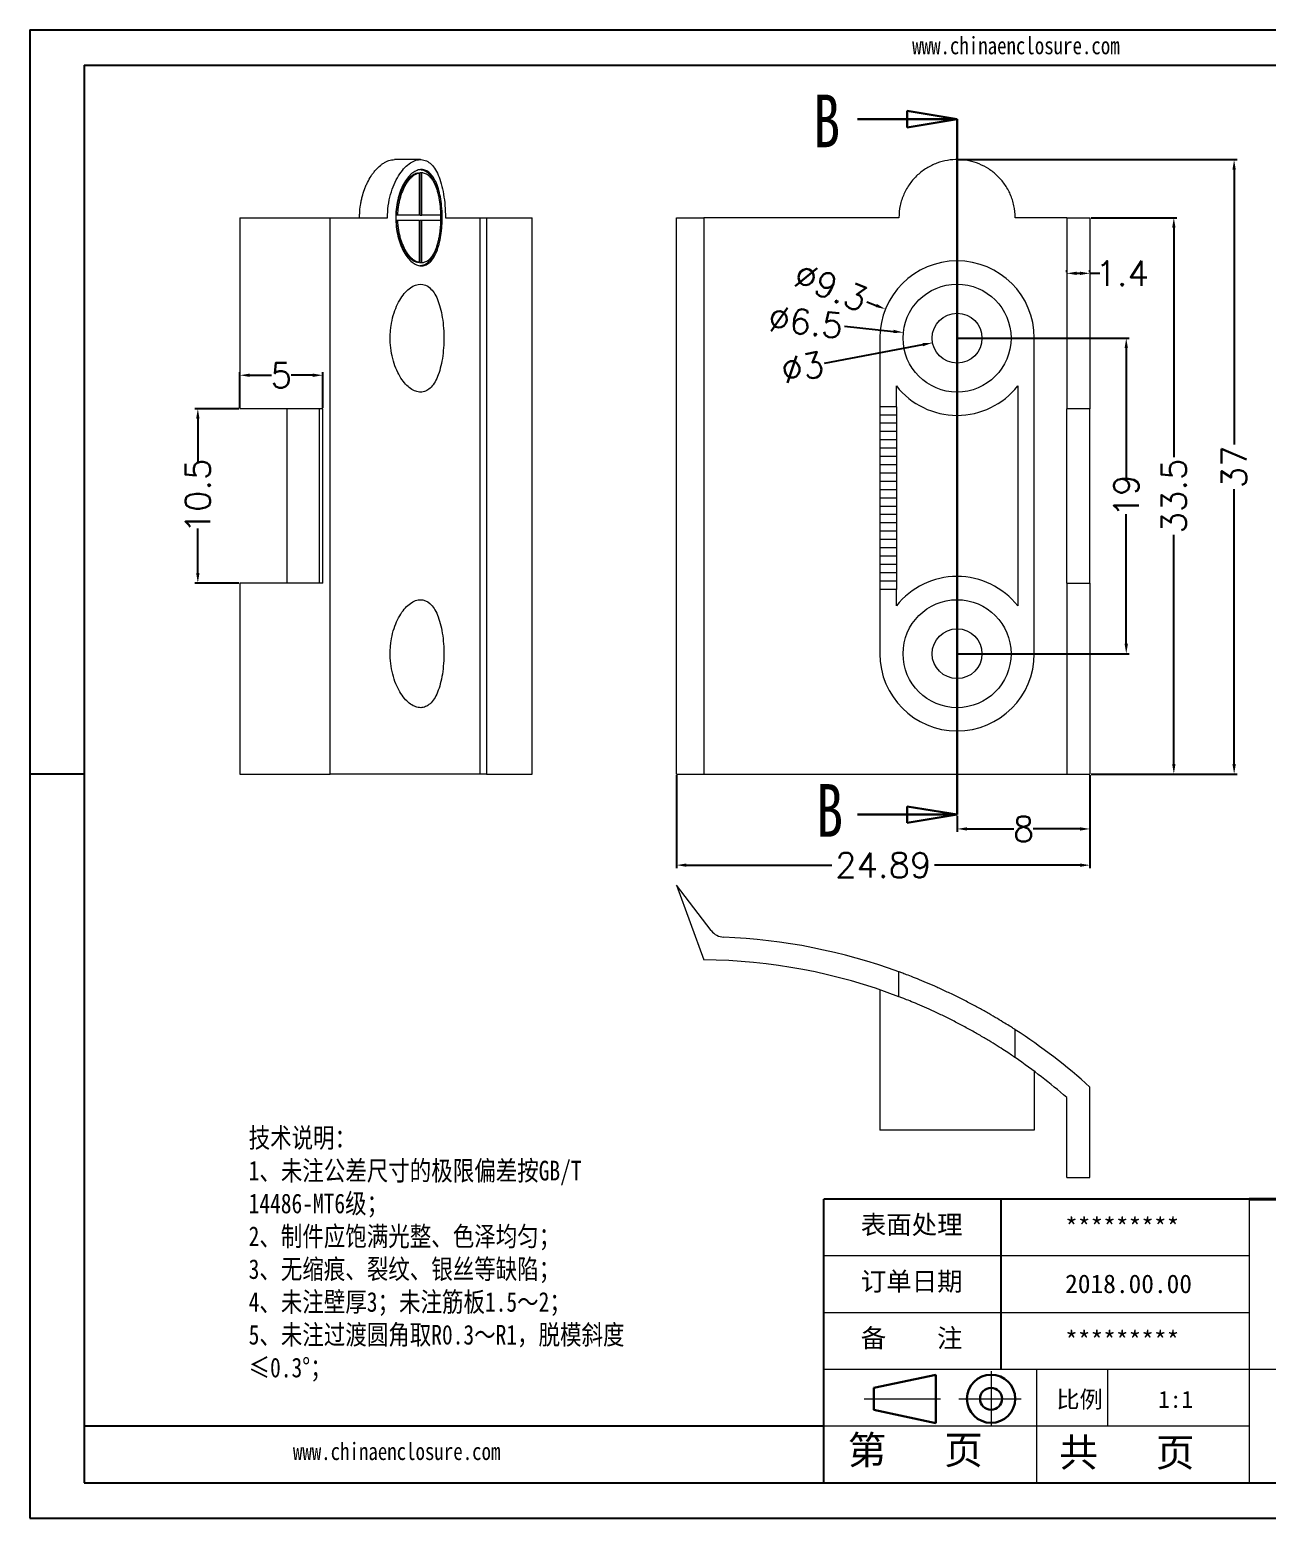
# Model space of a CAD drawing. Header units: inches. Extents: x 3010 to 3809, y 1126 to 1333.
# Drawn here: x 3682.6 to 3757.1, y 1125.7 to 1215.3 of the extents above; entities that cross this region are included whole.
import ezdxf

# ---------------------------------------------------------------- set-up
doc = ezdxf.new("R2010")
doc.units = ezdxf.units.IN
doc.header["$LTSCALE"] = 15
doc.linetypes.add('CENTER2', pattern=[28.575, 19.05, -3.175, 3.175, -3.175])
doc.layers.add('文字', color=81, linetype='Continuous')
for name, color, linetype, lineweight in [('粗实线', 7, 'Continuous', 30), ('细实线', 3, 'Continuous', 9), ('细点划线', 2, 'CENTER2', 9)]:
    doc.layers.add(name, color=color, linetype=linetype, lineweight=lineweight)
doc.styles.add('SLDTEXTSTYLE0', font='TXT', dxfattribs={"width": 0.75})
doc.styles.get("Standard").update_dxf_attribs({"font": 'txt', "bigfont": 'gbcbig.shx'})
doc.styles.add('宋体', font='', dxfattribs={"width": 0.8, "height": 3.5})
doc.styles.get('宋体').set_extended_font_data('SimSun')
doc.dimstyles.new('2', dxfattribs={"dimtxt": 1.5, "dimasz": 0.6, "dimexe": 0.18, "dimexo": 0.0625, "dimgap": 0.09, "dimtad": 0, "dimdsep": 46, "dimtxsty": 'Standard', "dimcen": 0, "dimclrd": 3, "dimclre": 3, "dimadec": 0, "dimazin": 2, "dimtfac": 1, "dimtofl": 0, "dimtmove": 0, "dimatfit": 3, "dimfxl": 1, "dimtolj": 1, "dimtzin": 0, "dimarcsym": 0})

# ---------------------------------------------------------------- blocks, each defined once
blk = doc.blocks.new('_CLOSED')
at = {"color": 0, "linetype": 'ByBlock', "lineweight": -2}
for p, q in [((-1, 0.166667), (0, 0)), ((-1, 0.166667), (-1, -0.166667)), ((0, 0), (-1, -0.166667)), ((0, 0), (-1, 0))]:
    blk.add_line(p, q, dxfattribs=at)
blk = doc.blocks.new('*D283')
at = {"color": 3, "lineweight": -2}
for p, q in [((3721.577, 1170.395), (3721.577, 1164.797)), ((3746.465, 1170.395), (3746.465, 1164.797)), ((3722.177, 1164.977), (3730.931, 1164.977)), ((3745.865, 1164.977), (3737.111, 1164.977))]:
    blk.add_line(p, q, dxfattribs=at)
at = {"color": 3}
for points in [[(3722.177, 1165.077), (3722.177, 1164.877), (3721.577, 1164.977)], [(3745.865, 1165.077), (3745.865, 1164.877), (3746.465, 1164.977)]]:
    blk.add_solid(points, dxfattribs=at)
at = {"layer": 'Defpoints', "color": 0}
for p in [(3721.577, 1170.458), (3746.465, 1170.458), (3721.577, 1164.977)]:
    blk.add_point(p, dxfattribs=at)
at = {"color": 0, "insert": (3734.021, 1164.977), "char_height": 1.5, "attachment_point": 5}
blk.add_mtext('\\A1;24.89', dxfattribs=at)
blk = doc.blocks.new('*D284')
at = {"color": 3, "lineweight": -2}
for p, q in [((3746.527, 1203.958), (3751.692, 1203.958)), ((3751.512, 1203.358), (3751.512, 1189.548)), ((3751.512, 1171.058), (3751.512, 1184.868)), ((3746.527, 1170.458), (3751.692, 1170.458))]:
    blk.add_line(p, q, dxfattribs=at)
at = {"color": 3}
for points in [[(3751.412, 1203.358), (3751.612, 1203.358), (3751.512, 1203.958)], [(3751.412, 1171.058), (3751.612, 1171.058), (3751.512, 1170.458)]]:
    blk.add_solid(points, dxfattribs=at)
at = {"layer": 'Defpoints', "color": 0}
for p in [(3746.465, 1203.958), (3751.512, 1203.958), (3746.465, 1170.458)]:
    blk.add_point(p, dxfattribs=at)
at = {"color": 0, "insert": (3751.512, 1187.208), "char_height": 1.5, "attachment_point": 5, "rotation": 90}
blk.add_mtext('\\A1;33.5', dxfattribs=at)
blk = doc.blocks.new('*D285')
at = {"color": 3, "lineweight": -2}
for p, q in [((3738.527, 1207.458), (3755.321, 1207.458)), ((3755.141, 1206.858), (3755.141, 1190.298)), ((3755.141, 1171.058), (3755.141, 1187.618)), ((3746.527, 1170.458), (3755.321, 1170.458))]:
    blk.add_line(p, q, dxfattribs=at)
at = {"color": 3}
for points in [[(3755.041, 1206.858), (3755.241, 1206.858), (3755.141, 1207.458)], [(3755.041, 1171.058), (3755.241, 1171.058), (3755.141, 1170.458)]]:
    blk.add_solid(points, dxfattribs=at)
at = {"layer": 'Defpoints', "color": 0}
for p in [(3738.465, 1207.458), (3755.141, 1207.458), (3746.465, 1170.458)]:
    blk.add_point(p, dxfattribs=at)
at = {"color": 0, "insert": (3755.141, 1188.958), "char_height": 1.5, "attachment_point": 5, "rotation": 90}
blk.add_mtext('\\A1;37', dxfattribs=at)
blk = doc.blocks.new('*D286')
at = {"color": 3, "lineweight": -2}
for p, q in [((3738.527, 1196.708), (3748.828, 1196.708)), ((3748.648, 1196.108), (3748.648, 1188.298)), ((3748.648, 1178.308), (3748.648, 1186.118)), ((3738.527, 1177.708), (3748.828, 1177.708))]:
    blk.add_line(p, q, dxfattribs=at)
at = {"color": 3}
for points in [[(3748.548, 1196.108), (3748.748, 1196.108), (3748.648, 1196.708)], [(3748.548, 1178.308), (3748.748, 1178.308), (3748.648, 1177.708)]]:
    blk.add_solid(points, dxfattribs=at)
at = {"layer": 'Defpoints', "color": 0}
for p in [(3738.465, 1196.708), (3748.648, 1196.708), (3738.465, 1177.708)]:
    blk.add_point(p, dxfattribs=at)
at = {"color": 0, "insert": (3748.648, 1187.208), "char_height": 1.5, "attachment_point": 5, "rotation": 90}
blk.add_mtext('\\A1;19', dxfattribs=at)
blk = doc.blocks.new('*D287')
at = {"color": 3, "lineweight": -2}
for p, q in [((3746.465, 1170.395), (3746.465, 1166.978)), ((3738.465, 1167.955), (3738.465, 1166.978)), ((3739.065, 1167.158), (3741.875, 1167.158)), ((3745.865, 1167.158), (3743.055, 1167.158))]:
    blk.add_line(p, q, dxfattribs=at)
at = {"color": 3}
for points in [[(3739.065, 1167.258), (3739.065, 1167.058), (3738.465, 1167.158)], [(3745.865, 1167.258), (3745.865, 1167.058), (3746.465, 1167.158)]]:
    blk.add_solid(points, dxfattribs=at)
at = {"layer": 'Defpoints', "color": 0}
for p in [(3746.465, 1170.458), (3738.465, 1168.018), (3746.465, 1167.158)]:
    blk.add_point(p, dxfattribs=at)
at = {"color": 0, "insert": (3742.465, 1167.158), "char_height": 1.5, "attachment_point": 5}
blk.add_mtext('\\A1;8', dxfattribs=at)
blk = doc.blocks.new('*D289')
at = {"color": 3, "lineweight": -2}
blk.add_line((3733.042, 1198.902), (3733.598, 1198.677), dxfattribs=at)
at = {"color": 3}
blk.add_solid([(3733.635, 1198.769), (3733.56, 1198.584), (3734.154, 1198.452)], dxfattribs=at)
at = {"layer": 'Defpoints', "color": 0}
for p in [(3734.154, 1198.452), (3742.775, 1194.963)]:
    blk.add_point(p, dxfattribs=at)
at = {"color": 0, "insert": (3730.873, 1199.779), "char_height": 1.5, "attachment_point": 5, "rotation": 337.97082}
blk.add_mtext('\\A1;∅9.3', dxfattribs=at)
blk = doc.blocks.new('*D290')
at = {"color": 3, "lineweight": -2}
blk.add_line((3731.688, 1197.423), (3734.636, 1197.112), dxfattribs=at)
at = {"color": 3}
blk.add_solid([(3734.646, 1197.211), (3734.625, 1197.013), (3735.233, 1197.049)], dxfattribs=at)
at = {"layer": 'Defpoints', "color": 0}
for p in [(3735.233, 1197.049), (3741.697, 1196.366)]:
    blk.add_point(p, dxfattribs=at)
at = {"color": 0, "insert": (3729.361, 1197.669), "char_height": 1.5, "attachment_point": 5, "rotation": 353.96934}
blk.add_mtext('\\A1;∅6.5', dxfattribs=at)
blk = doc.blocks.new('*D291')
at = {"color": 3, "lineweight": -2}
blk.add_line((3730.478, 1195.195), (3736.401, 1196.317), dxfattribs=at)
at = {"color": 3}
blk.add_solid([(3736.383, 1196.415), (3736.42, 1196.219), (3736.991, 1196.428)], dxfattribs=at)
at = {"layer": 'Defpoints', "color": 0}
for p in [(3736.991, 1196.428), (3739.938, 1196.987)]:
    blk.add_point(p, dxfattribs=at)
at = {"color": 0, "insert": (3729.162, 1194.946), "char_height": 1.5, "attachment_point": 5, "rotation": 10.72229}
blk.add_mtext('\\A1;∅3', dxfattribs=at)
blk = doc.blocks.new('*D294')
at = {"color": 3, "lineweight": -2}
for p, q in [((3745.065, 1200.673), (3745.065, 1200.79)), ((3745.665, 1200.61), (3745.865, 1200.61)), ((3746.465, 1200.673), (3746.465, 1200.79)), ((3746.465, 1200.61), (3747.065, 1200.61))]:
    blk.add_line(p, q, dxfattribs=at)
at = {"color": 3}
for points in [[(3745.665, 1200.71), (3745.665, 1200.51), (3745.065, 1200.61)], [(3745.865, 1200.71), (3745.865, 1200.51), (3746.465, 1200.61)]]:
    blk.add_solid(points, dxfattribs=at)
at = {"layer": 'Defpoints', "color": 0}
for p in [(3745.065, 1200.61), (3746.465, 1200.61), (3746.465, 1200.61)]:
    blk.add_point(p, dxfattribs=at)
at = {"color": 0, "insert": (3748.405, 1200.61), "char_height": 1.5, "attachment_point": 5}
blk.add_mtext('\\A1;1.4', dxfattribs=at)
blk = doc.blocks.new('*D297')
at = {"color": 3, "lineweight": -2}
for p, q in [((3695.223, 1192.458), (3692.584, 1192.458)), ((3692.764, 1191.858), (3692.764, 1189.173)), ((3692.764, 1182.558), (3692.764, 1185.243)), ((3695.223, 1181.958), (3692.584, 1181.958))]:
    blk.add_line(p, q, dxfattribs=at)
at = {"color": 3}
for points in [[(3692.664, 1191.858), (3692.864, 1191.858), (3692.764, 1192.458)], [(3692.664, 1182.558), (3692.864, 1182.558), (3692.764, 1181.958)]]:
    blk.add_solid(points, dxfattribs=at)
at = {"layer": 'Defpoints', "color": 0}
for p in [(3692.764, 1192.458), (3695.286, 1192.458), (3695.286, 1181.958)]:
    blk.add_point(p, dxfattribs=at)
at = {"color": 0, "insert": (3692.764, 1187.208), "char_height": 1.5, "attachment_point": 5, "rotation": 90}
blk.add_mtext('\\A1;10.5', dxfattribs=at)
blk = doc.blocks.new('*D298')
at = {"color": 3, "lineweight": -2}
for p, q in [((3695.286, 1192.52), (3695.286, 1194.653)), ((3700.286, 1192.52), (3700.286, 1194.653)), ((3695.886, 1194.473), (3697.196, 1194.473)), ((3699.686, 1194.473), (3698.376, 1194.473))]:
    blk.add_line(p, q, dxfattribs=at)
at = {"color": 3}
for points in [[(3695.886, 1194.573), (3695.886, 1194.373), (3695.286, 1194.473)], [(3699.686, 1194.573), (3699.686, 1194.373), (3700.286, 1194.473)]]:
    blk.add_solid(points, dxfattribs=at)
at = {"layer": 'Defpoints', "color": 0}
for p in [(3700.286, 1194.473), (3695.286, 1192.458), (3700.286, 1192.458)]:
    blk.add_point(p, dxfattribs=at)
at = {"color": 0, "insert": (3697.786, 1194.473), "char_height": 1.5, "attachment_point": 5}
blk.add_mtext('\\A1;5', dxfattribs=at)

msp = doc.modelspace()

# ---------------------------------------------------------------- linework, layer by layer
for p, q in [((3682.648, 1215.273), (3809.392, 1215.273)), ((3682.648, 1215.273), (3682.648, 1125.657)), ((3685.928, 1213.14), (3807.259, 1213.14)), ((3685.928, 1213.14), (3685.928, 1127.79)), ((3685.928, 1170.465), (3682.648, 1170.465)), ((3682.648, 1167.146), (3682.648, 1125.657)), ((3756.049, 1144.86), (3730.444, 1144.86)), ((3730.444, 1127.79), (3730.444, 1144.86)), ((3741.113, 1134.618), (3741.113, 1144.86)), ((3730.444, 1131.204), (3685.928, 1131.204)), ((3685.928, 1127.79), (3807.259, 1127.79)), ((3682.648, 1125.657), (3809.392, 1125.657)), ((3682.648, 1125.657), (3741.326, 1125.657))]:
    msp.add_line(p, q)
at = {"color": 7, "linetype": 'Continuous', "lineweight": 30}
for p, q in [((3732.465, 1209.898), (3738.465, 1209.898)), ((3732.465, 1168.018), (3738.465, 1168.018))]:
    msp.add_line(p, q, dxfattribs=at)
at = {"color": 1, "linetype": 'CENTER2', "lineweight": 30}
msp.add_line((3738.465, 1209.898), (3738.465, 1168.018), dxfattribs=at)
at = {"color": 7, "linetype": 'Continuous', "lineweight": 15}
for p, q in [((3706.168, 1207.458), (3704.599, 1207.458)), ((3706.094, 1206.644), (3706.094, 1204.108)), ((3706.13, 1206.658), (3706.13, 1204.108)), ((3706.242, 1204.108), (3706.242, 1206.657)), ((3695.286, 1203.958), (3695.286, 1192.458)), ((3695.286, 1203.958), (3700.725, 1203.958)), ((3700.725, 1170.458), (3700.725, 1203.958)), ((3700.725, 1203.958), (3704.181, 1203.958)), ((3704.783, 1204.108), (3704.698, 1204.108)), ((3704.698, 1203.808), (3704.783, 1203.808)), ((3706.094, 1204.108), (3704.783, 1204.108)), ((3704.783, 1203.808), (3706.094, 1203.808)), ((3706.094, 1203.808), (3706.094, 1201.271)), ((3706.13, 1204.108), (3706.242, 1204.108)), ((3706.13, 1203.808), (3706.13, 1201.258)), ((3706.13, 1203.808), (3706.242, 1203.808)), ((3707.398, 1204.108), (3706.242, 1204.108)), ((3706.242, 1203.808), (3707.398, 1203.808)), ((3706.242, 1201.258), (3706.242, 1203.808)), ((3707.666, 1203.958), (3709.756, 1203.958)), ((3709.756, 1170.458), (3709.756, 1203.958)), ((3709.756, 1203.958), (3710.148, 1203.958)), ((3710.148, 1203.958), (3710.148, 1170.458)), ((3710.148, 1203.958), (3712.886, 1203.958)), ((3712.886, 1170.458), (3712.886, 1203.958)), ((3721.577, 1170.458), (3721.577, 1203.958)), ((3721.577, 1203.958), (3723.215, 1203.958)), ((3723.215, 1203.958), (3723.215, 1170.458)), ((3734.965, 1203.958), (3723.215, 1203.958)), ((3745.065, 1203.958), (3741.965, 1203.958)), ((3745.065, 1203.958), (3746.465, 1203.958)), ((3745.065, 1203.958), (3745.065, 1192.458)), ((3746.465, 1203.958), (3746.465, 1192.458)), ((3706.133, 1201.258), (3706.147, 1201.258)), ((3733.815, 1196.708), (3733.815, 1192.579)), ((3743.115, 1177.708), (3743.115, 1196.708)), ((3734.815, 1192.579), (3734.815, 1193.827)), ((3742.115, 1193.827), (3742.115, 1180.589)), ((3700.286, 1192.458), (3695.286, 1192.458)), ((3698.136, 1181.958), (3698.136, 1192.458)), ((3700.097, 1181.958), (3700.097, 1192.458)), ((3700.286, 1181.958), (3700.286, 1192.458)), ((3734.815, 1192.579), (3733.815, 1192.579)), ((3733.815, 1192.579), (3733.815, 1192.079)), ((3734.815, 1192.079), (3733.815, 1192.079)), ((3733.815, 1192.079), (3733.815, 1191.579)), ((3734.815, 1192.579), (3734.815, 1192.079)), ((3734.815, 1192.079), (3734.815, 1191.579)), ((3746.465, 1192.458), (3745.065, 1192.458)), ((3745.065, 1181.958), (3745.065, 1192.458)), ((3746.465, 1181.958), (3746.465, 1192.458)), ((3734.815, 1191.579), (3733.815, 1191.579)), ((3733.815, 1191.579), (3733.815, 1191.079)), ((3734.815, 1191.079), (3733.815, 1191.079)), ((3733.815, 1191.079), (3733.815, 1190.579)), ((3734.815, 1191.579), (3734.815, 1191.079)), ((3734.815, 1191.079), (3734.815, 1190.579)), ((3734.815, 1190.579), (3733.815, 1190.579)), ((3733.815, 1190.579), (3733.815, 1190.079)), ((3734.815, 1190.579), (3734.815, 1190.079)), ((3734.815, 1190.079), (3733.815, 1190.079)), ((3733.815, 1190.079), (3733.815, 1189.579)), ((3734.815, 1189.579), (3733.815, 1189.579)), ((3733.815, 1189.579), (3733.815, 1189.079)), ((3734.815, 1190.079), (3734.815, 1189.579)), ((3734.815, 1189.579), (3734.815, 1189.079)), ((3734.815, 1189.079), (3733.815, 1189.079)), ((3733.815, 1189.079), (3733.815, 1188.579)), ((3734.815, 1188.579), (3733.815, 1188.579)), ((3733.815, 1188.579), (3733.815, 1188.079)), ((3734.815, 1189.079), (3734.815, 1188.579)), ((3734.815, 1188.579), (3734.815, 1188.079)), ((3734.815, 1188.079), (3733.815, 1188.079)), ((3733.815, 1188.079), (3733.815, 1187.579)), ((3734.815, 1187.579), (3733.815, 1187.579)), ((3733.815, 1187.579), (3733.815, 1187.079)), ((3734.815, 1188.079), (3734.815, 1187.579)), ((3734.815, 1187.579), (3734.815, 1187.079)), ((3734.815, 1187.079), (3733.815, 1187.079)), ((3733.815, 1187.079), (3733.815, 1186.579)), ((3734.815, 1186.579), (3733.815, 1186.579)), ((3733.815, 1186.579), (3733.815, 1186.079)), ((3734.815, 1187.079), (3734.815, 1186.579)), ((3734.815, 1186.579), (3734.815, 1186.079)), ((3734.815, 1186.079), (3733.815, 1186.079)), ((3733.815, 1186.079), (3733.815, 1185.579)), ((3734.815, 1186.079), (3734.815, 1185.579)), ((3734.815, 1185.579), (3733.815, 1185.579)), ((3733.815, 1185.579), (3733.815, 1185.079)), ((3734.815, 1185.079), (3733.815, 1185.079)), ((3733.815, 1185.079), (3733.815, 1184.579)), ((3734.815, 1185.579), (3734.815, 1185.079)), ((3734.815, 1185.079), (3734.815, 1184.579)), ((3734.815, 1184.579), (3733.815, 1184.579)), ((3733.815, 1184.579), (3733.815, 1184.079)), ((3734.815, 1184.079), (3733.815, 1184.079)), ((3733.815, 1184.079), (3733.815, 1183.579)), ((3734.815, 1184.579), (3734.815, 1184.079)), ((3734.815, 1184.079), (3734.815, 1183.579)), ((3734.815, 1183.579), (3733.815, 1183.579)), ((3733.815, 1183.579), (3733.815, 1183.079)), ((3734.815, 1183.079), (3733.815, 1183.079)), ((3733.815, 1183.079), (3733.815, 1182.579)), ((3734.815, 1183.579), (3734.815, 1183.079)), ((3734.815, 1183.079), (3734.815, 1182.579)), ((3734.815, 1182.579), (3733.815, 1182.579)), ((3733.815, 1182.579), (3733.815, 1182.079)), ((3734.815, 1182.079), (3733.815, 1182.079)), ((3733.815, 1182.079), (3733.815, 1181.579)), ((3734.815, 1182.579), (3734.815, 1182.079)), ((3734.815, 1182.079), (3734.815, 1181.579)), ((3695.286, 1181.958), (3695.286, 1170.458)), ((3700.286, 1181.958), (3695.286, 1181.958)), ((3734.815, 1181.579), (3733.815, 1181.579)), ((3733.815, 1181.579), (3733.815, 1177.708)), ((3734.815, 1180.589), (3734.815, 1181.579)), ((3745.065, 1181.958), (3745.065, 1170.458)), ((3745.065, 1181.958), (3746.465, 1181.958)), ((3746.465, 1181.958), (3746.465, 1170.458)), ((3695.286, 1170.458), (3700.725, 1170.458)), ((3709.756, 1170.458), (3700.725, 1170.458)), ((3710.148, 1170.458), (3709.756, 1170.458)), ((3710.148, 1170.458), (3712.886, 1170.458)), ((3721.577, 1170.458), (3723.215, 1170.458)), ((3723.215, 1170.458), (3745.065, 1170.458)), ((3745.065, 1170.458), (3746.465, 1170.458)), ((3721.577, 1163.774), (3723.215, 1159.274)), ((3723.668, 1161.036), (3721.577, 1163.774)), ((3734.965, 1157.059), (3734.965, 1158.554)), ((3733.815, 1157.475), (3733.815, 1149.024)), ((3741.965, 1153.388), (3741.965, 1155.069)), ((3743.115, 1152.563), (3743.115, 1149.024)), ((3746.465, 1146.174), (3746.465, 1151.613)), ((3745.065, 1146.174), (3745.065, 1150.985)), ((3743.115, 1149.024), (3733.815, 1149.024)), ((3745.065, 1146.174), (3746.465, 1146.174))]:
    msp.add_line(p, q, dxfattribs=at)
for centre, radius in [((3738.465, 1196.708), 3.25), ((3738.465, 1196.708), 1.5), ((3738.465, 1177.708), 3.25), ((3738.465, 1177.708), 1.5)]:
    msp.add_circle(centre, radius, dxfattribs=at)
for centre, radius, start, end in [((3738.465, 1196.708), 4.65, 0, 180), ((3738.465, 1196.708), 4.65, 218.28429, 321.71571), ((3738.465, 1177.708), 4.65, 38.28429, 141.71571), ((3738.465, 1177.708), 4.65, 180, 0), ((3724.462, 1161.643), 1, 217.37458, 267.61836), ((3722.966, 1125.674), 35, 69.95182, 87.61836), ((3722.966, 1125.674), 33.6, 69.07817, 89.57649), ((3722.966, 1125.674), 35, 47.82621, 57.12486), ((3722.966, 1125.674), 33.6, 48.87613, 55.56803)]:
    msp.add_arc(centre, radius, start, end, dxfattribs=at)
for points, knots in [([(3702.5, 1203.958), (3702.501, 1204.042), (3702.505, 1204.3), (3702.541, 1204.643), (3702.6, 1204.973), (3702.674, 1205.293), (3702.769, 1205.595), (3702.883, 1205.879), (3703.012, 1206.158), (3703.157, 1206.413), (3703.32, 1206.648), (3703.503, 1206.877), (3703.703, 1207.073), (3703.913, 1207.23), (3704.08, 1207.328), (3704.253, 1207.402), (3704.427, 1207.449), (3704.542, 1207.455), (3704.599, 1207.457)], [0, 0, 0, 0, 0.04284, 0.130144, 0.174704, 0.217538, 0.304518, 0.348711, 0.39485, 0.488323, 0.535697, 0.589525, 0.698647, 0.754011, 0.814675, 0.87573, 0.938022, 1, 1, 1, 1]), ([(3704.181, 1203.958), (3704.181, 1204.203), (3704.198, 1204.443), (3704.262, 1204.913), (3704.309, 1205.145), (3704.428, 1205.575), (3704.5, 1205.779), (3704.663, 1206.156), (3704.753, 1206.326), (3704.945, 1206.636), (3705.048, 1206.775), (3705.258, 1207.012), (3705.366, 1207.113), (3705.586, 1207.278), (3705.698, 1207.341), (3705.918, 1207.429), (3706.027, 1207.453), (3706.244, 1207.461), (3706.35, 1207.445), (3706.553, 1207.371), (3706.651, 1207.314), (3706.839, 1207.157), (3706.928, 1207.056), (3707.092, 1206.818), (3707.167, 1206.68), (3707.375, 1206.202), (3707.482, 1205.813), (3707.592, 1205.15), (3707.619, 1204.921), (3707.656, 1204.449), (3707.666, 1204.203), (3707.666, 1203.958)], [0, 0, 0, 0, 0.0625, 0.0625, 0.125, 0.125, 0.1875, 0.1875, 0.25, 0.25, 0.3125, 0.3125, 0.375, 0.375, 0.4375, 0.4375, 0.5, 0.5, 0.5625, 0.5625, 0.625, 0.625, 0.6875, 0.6875, 0.75, 0.75, 0.875, 0.875, 0.9375, 0.9375, 1, 1, 1, 1]), ([(3741.965, 1203.958), (3741.965, 1204.205), (3741.939, 1204.446), (3741.839, 1204.918), (3741.764, 1205.15), (3741.574, 1205.581), (3741.458, 1205.785), (3741.194, 1206.161), (3741.047, 1206.331), (3740.725, 1206.639), (3740.55, 1206.777), (3740.185, 1207.013), (3739.994, 1207.113), (3739.594, 1207.278), (3739.387, 1207.341), (3738.968, 1207.428), (3738.755, 1207.452), (3738.32, 1207.461), (3738.102, 1207.446), (3737.672, 1207.374), (3737.459, 1207.318), (3737.039, 1207.162), (3736.833, 1207.062), (3736.447, 1206.826), (3736.263, 1206.689), (3735.919, 1206.371), (3735.761, 1206.193), (3735.485, 1205.809), (3735.365, 1205.601), (3735.168, 1205.157), (3735.093, 1204.927), (3734.991, 1204.452), (3734.965, 1204.205), (3734.965, 1203.958)], [0, 0, 0, 0, 0.0625, 0.0625, 0.125, 0.125, 0.1875, 0.1875, 0.25, 0.25, 0.3125, 0.3125, 0.375, 0.375, 0.4375, 0.4375, 0.5, 0.5, 0.5625, 0.5625, 0.625, 0.625, 0.6875, 0.6875, 0.75, 0.75, 0.8125, 0.8125, 0.875, 0.875, 0.9375, 0.9375, 1, 1, 1, 1]), ([(3706.189, 1201.058), (3706.101, 1201.062), (3705.923, 1201.105), (3705.655, 1201.269), (3705.398, 1201.531), (3705.16, 1201.885), (3704.955, 1202.324), (3704.796, 1202.838), (3704.696, 1203.407), (3704.665, 1204.005), (3704.708, 1204.601), (3704.818, 1205.163), (3704.985, 1205.666), (3705.196, 1206.092), (3705.437, 1206.432), (3705.697, 1206.679), (3705.965, 1206.827), (3706.232, 1206.875), (3706.489, 1206.818), (3706.729, 1206.661), (3706.946, 1206.402), (3707.133, 1206.046), (3707.283, 1205.6), (3707.394, 1205.08), (3707.46, 1204.508), (3707.48, 1203.91), (3707.452, 1203.314), (3707.379, 1202.749), (3707.262, 1202.24), (3707.106, 1201.806), (3706.914, 1201.465), (3706.692, 1201.223), (3706.449, 1201.081), (3706.276, 1201.055), (3706.189, 1201.058)], [0, 0, 0, 0, 0.031239, 0.062482, 0.093721, 0.124965, 0.156218, 0.187469, 0.218735, 0.249998, 0.281262, 0.312526, 0.343778, 0.375031, 0.406275, 0.437514, 0.468756, 0.499995, 0.531234, 0.562479, 0.593722, 0.624969, 0.656222, 0.687479, 0.718736, 0.749996, 0.781257, 0.812515, 0.843772, 0.875026, 0.906273, 0.937516, 0.968761, 1, 1, 1, 1]), ([(3705.982, 1206.64), (3705.967, 1206.636), (3705.937, 1206.628), (3705.866, 1206.604), (3705.768, 1206.559), (3705.603, 1206.452), (3705.402, 1206.261), (3705.178, 1205.947), (3704.982, 1205.55), (3704.852, 1205.159), (3704.774, 1204.82), (3704.738, 1204.594), (3704.716, 1204.406), (3704.704, 1204.257), (3704.7, 1204.157), (3704.698, 1204.108)], [0, 0, 0, 0, 0.025127, 0.050305, 0.120018, 0.189605, 0.328831, 0.46812, 0.607516, 0.747022, 0.81729, 0.886812, 0.924744, 0.962424, 1, 1, 1, 1]), ([(3706.094, 1206.644), (3706.056, 1206.637), (3706.019, 1206.626), (3705.898, 1206.582), (3705.815, 1206.536), (3705.692, 1206.444), (3705.651, 1206.41), (3705.571, 1206.334), (3705.531, 1206.292), (3705.473, 1206.225), (3705.454, 1206.2), (3705.415, 1206.151), (3705.396, 1206.126), (3705.34, 1206.047), (3705.304, 1205.992), (3705.252, 1205.904), (3705.234, 1205.872), (3705.2, 1205.809), (3705.184, 1205.777), (3705.135, 1205.678), (3705.104, 1205.61), (3705.06, 1205.503), (3705.046, 1205.465), (3705.018, 1205.389), (3705.004, 1205.351), (3704.966, 1205.235), (3704.942, 1205.155), (3704.91, 1205.032), (3704.899, 1204.989), (3704.88, 1204.903), (3704.871, 1204.86), (3704.846, 1204.73), (3704.831, 1204.642), (3704.814, 1204.508), (3704.808, 1204.461), (3704.799, 1204.37), (3704.795, 1204.324), (3704.788, 1204.221), (3704.785, 1204.165), (3704.783, 1204.108)], [0.2559963, 0.2559963, 0.2559963, 0.2559963, 0.2700986, 0.2700986, 0.3013486, 0.3013486, 0.3169736, 0.3169736, 0.3325986, 0.3325986, 0.3404111, 0.3404111, 0.3482236, 0.3482236, 0.3638486, 0.3638486, 0.3716611, 0.3716611, 0.3794736, 0.3794736, 0.3950986, 0.3950986, 0.4029111, 0.4029111, 0.4107236, 0.4107236, 0.4263486, 0.4263486, 0.4341611, 0.4341611, 0.4419736, 0.4419736, 0.4575986, 0.4575986, 0.4654111, 0.4654111, 0.4732236, 0.4732236, 0.4828523, 0.4828523, 0.4828523, 0.4828523]), ([(3705.982, 1206.64), (3705.998, 1206.64), (3706.015, 1206.641), (3706.032, 1206.642), (3706.042, 1206.642), (3706.052, 1206.643), (3706.063, 1206.643), (3706.073, 1206.644), (3706.083, 1206.644), (3706.094, 1206.644)], [0, 0, 0, 0, 0.0000500008, 0.0000500008, 0.0000500008, 0.0000809716, 0.0000809716, 0.0000809716, 0.0001119424, 0.0001119424, 0.0001119424, 0.0001119424]), ([(3706.242, 1206.657), (3706.225, 1206.657), (3706.208, 1206.657), (3706.192, 1206.657), (3706.181, 1206.658), (3706.171, 1206.658), (3706.161, 1206.658), (3706.151, 1206.658), (3706.141, 1206.658), (3706.13, 1206.658)], [0, 0, 0, 0, 0.0000500008, 0.0000500008, 0.0000500008, 0.0000806542, 0.0000806542, 0.0000806542, 0.0001113077, 0.0001113077, 0.0001113077, 0.0001113077]), ([(3706.18, 1206.849), (3706.253, 1206.839), (3706.411, 1206.816), (3706.637, 1206.659), (3706.854, 1206.403), (3707.039, 1206.044), (3707.15, 1205.731), (3707.195, 1205.54), (3707.201, 1205.516)], [0, 0, 0, 0, 0.168861, 0.369334, 0.569868, 0.77052, 0.971327, 1, 1, 1, 1]), ([(3707.398, 1204.108), (3707.396, 1204.228), (3707.39, 1204.349), (3707.374, 1204.56), (3707.365, 1204.649), (3707.344, 1204.826), (3707.332, 1204.913), (3707.304, 1205.084), (3707.288, 1205.165), (3707.254, 1205.326), (3707.234, 1205.404), (3707.193, 1205.555), (3707.171, 1205.626), (3707.123, 1205.763), (3707.098, 1205.829), (3707.058, 1205.923), (3707.045, 1205.953), (3707.017, 1206.011), (3707.002, 1206.04), (3706.959, 1206.122), (3706.928, 1206.174), (3706.88, 1206.247), (3706.864, 1206.269), (3706.831, 1206.313), (3706.815, 1206.334), (3706.764, 1206.394), (3706.729, 1206.43), (3706.657, 1206.495), (3706.621, 1206.523), (3706.546, 1206.571), (3706.508, 1206.592), (3706.396, 1206.639), (3706.32, 1206.655), (3706.242, 1206.657)], [0.5016199, 0.5016199, 0.5016199, 0.5016199, 0.5220192, 0.5220192, 0.5376442, 0.5376442, 0.5532692, 0.5532692, 0.5688942, 0.5688942, 0.5845192, 0.5845192, 0.6001442, 0.6001442, 0.6157692, 0.6157692, 0.6235817, 0.6235817, 0.6313942, 0.6313942, 0.6470192, 0.6470192, 0.6548317, 0.6548317, 0.6626442, 0.6626442, 0.6782692, 0.6782692, 0.6938942, 0.6938942, 0.7095192, 0.7095192, 0.7391494, 0.7391494, 0.7391494, 0.7391494]), ([(3704.698, 1203.808), (3704.699, 1203.767), (3704.702, 1203.687), (3704.711, 1203.566), (3704.728, 1203.396), (3704.759, 1203.177), (3704.831, 1202.832), (3704.954, 1202.433), (3705.145, 1202.025), (3705.366, 1201.697), (3705.565, 1201.495), (3705.729, 1201.379), (3705.833, 1201.325), (3705.918, 1201.292), (3705.96, 1201.281), (3705.982, 1201.276)], [0, 0, 0, 0, 0.03035, 0.060799, 0.091426, 0.160989, 0.231232, 0.370751, 0.510158, 0.649464, 0.788694, 0.85824, 0.928008, 0.964056, 1, 1, 1, 1]), ([(3704.783, 1203.808), (3704.787, 1203.687), (3704.796, 1203.566), (3704.814, 1203.401), (3704.82, 1203.357), (3704.833, 1203.268), (3704.84, 1203.224), (3704.863, 1203.092), (3704.881, 1203.005), (3704.912, 1202.877), (3704.922, 1202.837), (3704.944, 1202.756), (3704.956, 1202.715), (3704.993, 1202.597), (3705.019, 1202.52), (3705.062, 1202.407), (3705.076, 1202.372), (3705.106, 1202.302), (3705.122, 1202.267), (3705.169, 1202.166), (3705.202, 1202.101), (3705.255, 1202.007), (3705.272, 1201.978), (3705.307, 1201.92), (3705.325, 1201.892), (3705.38, 1201.811), (3705.418, 1201.759), (3705.476, 1201.687), (3705.495, 1201.665), (3705.534, 1201.621), (3705.554, 1201.6), (3705.613, 1201.54), (3705.654, 1201.503), (3705.736, 1201.437), (3705.777, 1201.408), (3705.859, 1201.357), (3705.901, 1201.336), (3705.993, 1201.296), (3706.043, 1201.281), (3706.094, 1201.271)], [0.0122887, 0.0122887, 0.0122887, 0.0122887, 0.0326669, 0.0326669, 0.0404794, 0.0404794, 0.0482919, 0.0482919, 0.0639169, 0.0639169, 0.0717294, 0.0717294, 0.0795419, 0.0795419, 0.0951669, 0.0951669, 0.1029794, 0.1029794, 0.1107919, 0.1107919, 0.1264169, 0.1264169, 0.1342294, 0.1342294, 0.1420419, 0.1420419, 0.1576669, 0.1576669, 0.1654794, 0.1654794, 0.1732919, 0.1732919, 0.1889169, 0.1889169, 0.2045419, 0.2045419, 0.2201669, 0.2201669, 0.2391282, 0.2391282, 0.2391282, 0.2391282]), ([(3706.242, 1201.258), (3706.306, 1201.26), (3706.37, 1201.272), (3706.471, 1201.307), (3706.51, 1201.325), (3706.586, 1201.369), (3706.623, 1201.394), (3706.677, 1201.439), (3706.695, 1201.455), (3706.731, 1201.489), (3706.749, 1201.507), (3706.8, 1201.563), (3706.834, 1201.604), (3706.882, 1201.672), (3706.898, 1201.696), (3706.93, 1201.746), (3706.945, 1201.771), (3706.99, 1201.85), (3707.019, 1201.906), (3707.06, 1201.996), (3707.073, 1202.028), (3707.1, 1202.091), (3707.112, 1202.124), (3707.149, 1202.224), (3707.172, 1202.294), (3707.216, 1202.44), (3707.236, 1202.517), (3707.273, 1202.674), (3707.289, 1202.755), (3707.32, 1202.922), (3707.333, 1203.009), (3707.356, 1203.183), (3707.366, 1203.272), (3707.382, 1203.452), (3707.388, 1203.545), (3707.395, 1203.694), (3707.397, 1203.75), (3707.398, 1203.808)], [0.7559886, 0.7559886, 0.7559886, 0.7559886, 0.780722, 0.780722, 0.796347, 0.796347, 0.811972, 0.811972, 0.8197845, 0.8197845, 0.827597, 0.827597, 0.843222, 0.843222, 0.8510345, 0.8510345, 0.858847, 0.858847, 0.874472, 0.874472, 0.8822845, 0.8822845, 0.890097, 0.890097, 0.905722, 0.905722, 0.921347, 0.921347, 0.936972, 0.936972, 0.952597, 0.952597, 0.968222, 0.968222, 0.983847, 0.983847, 0.9934834, 0.9934834, 0.9934834, 0.9934834]), ([(3707.376, 1204.108), (3707.377, 1204.042), (3707.38, 1203.942), (3707.377, 1203.842), (3707.376, 1203.808)], [0, 0, 0, 0, 0.656331, 1, 1, 1, 1]), ([(3707.181, 1202.332), (3707.175, 1202.305), (3707.151, 1202.193), (3707.09, 1202.025), (3706.982, 1201.749), (3706.822, 1201.465), (3706.601, 1201.225), (3706.368, 1201.081), (3706.205, 1201.069), (3706.128, 1201.063)], [0, 0, 0, 0, 0.031296, 0.130446, 0.229912, 0.428114, 0.626203, 0.824238, 1, 1, 1, 1]), ([(3706.094, 1201.271), (3706.077, 1201.271), (3706.06, 1201.272), (3706.044, 1201.273), (3706.033, 1201.273), (3706.023, 1201.274), (3706.013, 1201.274), (3706.002, 1201.275), (3705.992, 1201.275), (3705.982, 1201.276)], [0, 0, 0, 0, 0.0000500008, 0.0000500008, 0.0000500008, 0.0000809717, 0.0000809717, 0.0000809717, 0.0001119427, 0.0001119427, 0.0001119427, 0.0001119427]), ([(3706.13, 1201.258), (3706.147, 1201.258), (3706.164, 1201.258), (3706.18, 1201.258), (3706.191, 1201.258), (3706.201, 1201.258), (3706.211, 1201.258), (3706.221, 1201.258), (3706.231, 1201.258), (3706.242, 1201.258)], [0, 0, 0, 0, 0.0000500008, 0.0000500008, 0.0000500008, 0.0000806539, 0.0000806539, 0.0000806539, 0.000111307, 0.000111307, 0.000111307, 0.000111307]), ([(3706.168, 1199.958), (3705.967, 1199.958), (3705.764, 1199.884), (3705.355, 1199.591), (3705.16, 1199.379), (3704.891, 1198.956), (3704.807, 1198.8), (3704.657, 1198.462), (3704.589, 1198.278), (3704.474, 1197.88), (3704.429, 1197.672), (3704.381, 1197.349), (3704.368, 1197.239), (3704.35, 1197.016), (3704.344, 1196.902), (3704.339, 1196.563), (3704.35, 1196.34), (3704.401, 1195.897), (3704.442, 1195.682), (3704.545, 1195.276), (3704.609, 1195.081), (3704.753, 1194.726), (3704.834, 1194.563), (3705.009, 1194.266), (3705.101, 1194.135), (3705.293, 1193.906), (3705.393, 1193.807), (3705.596, 1193.646), (3705.698, 1193.584), (3705.902, 1193.495), (3706.005, 1193.468), (3706.206, 1193.452), (3706.304, 1193.463), (3706.495, 1193.523), (3706.589, 1193.573), (3706.766, 1193.71), (3706.849, 1193.797), (3707.005, 1194.01), (3707.079, 1194.137), (3707.212, 1194.424), (3707.271, 1194.582), (3707.375, 1194.932), (3707.42, 1195.126), (3707.493, 1195.527), (3707.521, 1195.737), (3707.56, 1196.178), (3707.571, 1196.403), (3707.575, 1196.852), (3707.568, 1197.081), (3707.537, 1197.524), (3707.513, 1197.738), (3707.448, 1198.153), (3707.407, 1198.351), (3707.31, 1198.714), (3707.253, 1198.884), (3707.126, 1199.187), (3707.056, 1199.32), (3706.904, 1199.551), (3706.821, 1199.649), (3706.562, 1199.88), (3706.369, 1199.958), (3706.168, 1199.958)], [0, 0, 0, 0, 0.0625, 0.0625, 0.125, 0.125, 0.15625, 0.15625, 0.1875, 0.1875, 0.21875, 0.21875, 0.234375, 0.234375, 0.25, 0.25, 0.28125, 0.28125, 0.3125, 0.3125, 0.34375, 0.34375, 0.375, 0.375, 0.40625, 0.40625, 0.4375, 0.4375, 0.46875, 0.46875, 0.5, 0.5, 0.53125, 0.53125, 0.5625, 0.5625, 0.59375, 0.59375, 0.625, 0.625, 0.65625, 0.65625, 0.6875, 0.6875, 0.71875, 0.71875, 0.75, 0.75, 0.78125, 0.78125, 0.8125, 0.8125, 0.84375, 0.84375, 0.875, 0.875, 0.90625, 0.90625, 0.9375, 0.9375, 1, 1, 1, 1]), ([(3706.168, 1180.958), (3705.967, 1180.958), (3705.764, 1180.884), (3705.355, 1180.591), (3705.16, 1180.379), (3704.891, 1179.956), (3704.807, 1179.8), (3704.657, 1179.462), (3704.589, 1179.278), (3704.474, 1178.88), (3704.429, 1178.672), (3704.381, 1178.349), (3704.368, 1178.239), (3704.35, 1178.016), (3704.344, 1177.902), (3704.339, 1177.563), (3704.35, 1177.34), (3704.401, 1176.897), (3704.442, 1176.682), (3704.545, 1176.276), (3704.609, 1176.081), (3704.753, 1175.726), (3704.834, 1175.563), (3705.009, 1175.266), (3705.101, 1175.135), (3705.293, 1174.906), (3705.393, 1174.807), (3705.596, 1174.646), (3705.698, 1174.584), (3705.902, 1174.495), (3706.005, 1174.468), (3706.206, 1174.452), (3706.304, 1174.463), (3706.495, 1174.523), (3706.589, 1174.573), (3706.766, 1174.71), (3706.849, 1174.797), (3707.005, 1175.01), (3707.079, 1175.137), (3707.212, 1175.424), (3707.271, 1175.582), (3707.375, 1175.932), (3707.42, 1176.126), (3707.493, 1176.527), (3707.521, 1176.737), (3707.56, 1177.178), (3707.571, 1177.403), (3707.575, 1177.852), (3707.568, 1178.081), (3707.537, 1178.524), (3707.513, 1178.738), (3707.448, 1179.153), (3707.407, 1179.351), (3707.31, 1179.714), (3707.253, 1179.884), (3707.126, 1180.187), (3707.056, 1180.32), (3706.904, 1180.551), (3706.821, 1180.649), (3706.562, 1180.88), (3706.369, 1180.958), (3706.168, 1180.958)], [0, 0, 0, 0, 0.0625, 0.0625, 0.125, 0.125, 0.15625, 0.15625, 0.1875, 0.1875, 0.21875, 0.21875, 0.234375, 0.234375, 0.25, 0.25, 0.28125, 0.28125, 0.3125, 0.3125, 0.34375, 0.34375, 0.375, 0.375, 0.40625, 0.40625, 0.4375, 0.4375, 0.46875, 0.46875, 0.5, 0.5, 0.53125, 0.53125, 0.5625, 0.5625, 0.59375, 0.59375, 0.625, 0.625, 0.65625, 0.65625, 0.6875, 0.6875, 0.71875, 0.71875, 0.75, 0.75, 0.78125, 0.78125, 0.8125, 0.8125, 0.84375, 0.84375, 0.875, 0.875, 0.90625, 0.90625, 0.9375, 0.9375, 1, 1, 1, 1]), ([(3741.965, 1155.069), (3741.965, 1155.069), (3741.939, 1155.086), (3741.84, 1155.15), (3741.766, 1155.197), (3741.577, 1155.316), (3741.462, 1155.388), (3741.198, 1155.551), (3741.051, 1155.641), (3740.729, 1155.833), (3740.553, 1155.936), (3740.187, 1156.146), (3739.995, 1156.254), (3739.592, 1156.474), (3739.384, 1156.586), (3738.963, 1156.806), (3738.749, 1156.915), (3738.312, 1157.132), (3738.092, 1157.238), (3737.661, 1157.441), (3737.448, 1157.539), (3737.027, 1157.727), (3736.822, 1157.816), (3736.436, 1157.98), (3736.253, 1158.055), (3735.738, 1158.263), (3735.458, 1158.37), (3735.165, 1158.48), (3735.091, 1158.507), (3734.991, 1158.544), (3734.965, 1158.554), (3734.965, 1158.554)], [0, 0, 0, 0, 0.0625, 0.0625, 0.125, 0.125, 0.1875, 0.1875, 0.25, 0.25, 0.3125, 0.3125, 0.375, 0.375, 0.4375, 0.4375, 0.5, 0.5, 0.5625, 0.5625, 0.625, 0.625, 0.6875, 0.6875, 0.75, 0.75, 0.875, 0.875, 0.9375, 0.9375, 1, 1, 1, 1]), ([(3741.965, 1153.388), (3741.965, 1153.388), (3741.939, 1153.405), (3741.839, 1153.474), (3741.764, 1153.525), (3741.574, 1153.652), (3741.458, 1153.729), (3741.194, 1153.901), (3741.047, 1153.996), (3740.725, 1154.199), (3740.55, 1154.307), (3740.185, 1154.528), (3739.994, 1154.641), (3739.594, 1154.873), (3739.387, 1154.99), (3738.968, 1155.22), (3738.755, 1155.335), (3738.32, 1155.562), (3738.102, 1155.673), (3737.672, 1155.886), (3737.459, 1155.989), (3737.039, 1156.186), (3736.833, 1156.28), (3736.447, 1156.453), (3736.263, 1156.532), (3735.919, 1156.678), (3735.761, 1156.743), (3735.485, 1156.856), (3735.365, 1156.903), (3735.168, 1156.981), (3735.093, 1157.01), (3734.991, 1157.049), (3734.965, 1157.059), (3734.965, 1157.059)], [0, 0, 0, 0, 0.0625, 0.0625, 0.125, 0.125, 0.1875, 0.1875, 0.25, 0.25, 0.3125, 0.3125, 0.375, 0.375, 0.4375, 0.4375, 0.5, 0.5, 0.5625, 0.5625, 0.625, 0.625, 0.6875, 0.6875, 0.75, 0.75, 0.8125, 0.8125, 0.875, 0.875, 0.9375, 0.9375, 1, 1, 1, 1])]:
    msp.add_open_spline(points, degree=3, knots=knots, dxfattribs=at)
at = {"layer": '粗实线', "color": 7, "lineweight": 40}
msp.add_line((3807.259, 1144.86), (3756.049, 1144.86), dxfattribs=at)
at = {"layer": '粗实线', "color": 7}
for p, q in [((3737.191, 1134.299), (3733.461, 1133.508)), ((3737.191, 1134.299), (3737.191, 1131.375)), ((3733.461, 1133.508), (3733.461, 1132.189)), ((3733.461, 1132.189), (3737.191, 1131.375))]:
    msp.add_line(p, q, dxfattribs=at)
for radius in [1.45, 0.66]:
    msp.add_circle((3740.511, 1132.849), radius, dxfattribs=at)
at = {"layer": '细实线', "color": 7}
for p, q in [((3756.049, 1144.86), (3756.049, 1127.79)), ((3756.049, 1141.446), (3730.444, 1141.446)), ((3756.049, 1138.032), (3730.444, 1138.032)), ((3807.259, 1134.618), (3730.444, 1134.618)), ((3743.247, 1134.618), (3743.247, 1127.79)), ((3747.514, 1134.618), (3747.514, 1131.204)), ((3756.049, 1131.204), (3730.444, 1131.204))]:
    msp.add_line(p, q, dxfattribs=at)
at = {"layer": '细点划线', "color": 7}
for p, q in [((3740.511, 1134.518), (3740.511, 1131.204)), ((3732.866, 1132.849), (3737.477, 1132.849)), ((3738.572, 1132.849), (3742.32, 1132.849))]:
    msp.add_line(p, q, dxfattribs=at)

# ---------------------------------------------------------------- block references
at = {"color": 7, "linetype": 'Continuous', "lineweight": 30, "xscale": 3, "yscale": 3, "zscale": 0.5}
for p in [(3738.465, 1209.898), (3738.465, 1168.018)]:
    msp.add_blockref('_CLOSED', p, dxfattribs=at)

# ---------------------------------------------------------------- texts
at = {"color": 7, "linetype": 'Continuous', "char_height": 3.175, "attachment_point": 1, "style": 'SLDTEXTSTYLE0'}
for insert in [(3729.808, 1211.374), (3729.987, 1169.859)]:
    msp.add_mtext('B', dxfattribs=dict(at, insert=insert))
at = {"char_height": 1.12274, "width": 638.11156, "attachment_point": 1}
for s, insert in [('{\\fSimHei|b0|i0|c134|p49;表面处理}', (3732.671, 1143.891)), ('{\\fSimHei|b0|i0|c134|p49;*********}', (3744.968, 1143.747)), ('{\\fSimHei|b0|i0|c134|p49;订单日期}', (3732.671, 1140.477)), ('{\\fSimHei|b0|i0|c134|p49;2018.00.00}', (3744.968, 1140.333)), ('{\\fSimHei|b0|i0|c134|p49;备    注}', (3732.671, 1137.063)), ('{\\fSimHei|b0|i0|c134|p49;*********}', (3744.968, 1136.919))]:
    msp.add_mtext(s, dxfattribs=dict(at, insert=insert))
at = {"layer": '文字', "color": 0, "attachment_point": 1, "style": '宋体'}
for s, insert, char_height, width in [('www.chinaenclosure.com', (3735.763, 1214.843), 1.04316, 18.3273), ('{\\H1.111x;技术说明：\\P1、未注公差尺寸的极限偏差按GB/T 14486-MT6级；\\P2、制件应饱满光整、色泽均匀；\\P3、无缩痕、裂纹、银丝等缺陷；\\P4、未注壁厚3；未注筋板1.5～2；\\P5、未注过渡圆角取R0.3～R1，脱模斜度≤0.3%%D；}', (3695.823, 1149.154), 1.06687, 24.03055), ('www.chinaenclosure.com', (3698.488, 1130.205), 1.04316, 18.3273)]:
    msp.add_mtext(s, dxfattribs=dict(at, insert=insert, char_height=char_height, width=width))
at = {"layer": '细实线', "color": 7, "attachment_point": 1}
for s, insert, char_height, width in [('{\\fSimSun|b0|i0|c134|p54;比例}', (3744.441, 1133.325), 1.02419, 4.49589), ('{\\fSimSun|b0|i0|c134|p54;1:1}', (3750.576, 1133.325), 1.02419, 4.49589), ('{\\fSimSun|b0|i0|c134|p54;第   页}', (3731.88, 1130.618), 1.70699, 12.80241), ('{\\fSimSun|b0|i0|c134|p54; 共   页}', (3743.455, 1130.473), 1.70699, 12.80241)]:
    msp.add_mtext(s, dxfattribs=dict(at, insert=insert, char_height=char_height, width=width))

# ---------------------------------------------------------------- dimensions: what is measured, and where the dimension line sits
for base, p1, p2, picture, middle in [((3755.141, 1207.458), (3746.465, 1170.458), (3738.465, 1207.458), '*D285', (3755.141, 1188.958)), ((3751.512, 1203.958), (3746.465, 1170.458), (3746.465, 1203.958), '*D284', (3751.512, 1187.208)), ((3748.648, 1196.708), (3738.465, 1177.708), (3738.465, 1196.708), '*D286', (3748.648, 1187.208)), ((3692.764, 1192.458), (3695.286, 1181.958), (3695.286, 1192.458), '*D297', (3692.764, 1187.208))]:
    dim = msp.add_linear_dim(base=base, p1=p1, p2=p2, angle=90, dimstyle='2')
    dim.commit()
    dim.dimension.update_dxf_attribs({"geometry": picture, "text_midpoint": middle})
dim = msp.add_diameter_dim_2p(p1=(3742.775, 1194.963), p2=(3734.154, 1198.452), dimstyle='2')
dim.commit()
dim.dimension.update_dxf_attribs({"geometry": '*D289', "text_midpoint": (3730.873, 1199.779)})
for base, p1, p2, picture, middle in [((3746.465, 1200.61), (3745.065, 1200.61), (3746.465, 1200.61), '*D294', (3748.405, 1200.61)), ((3700.286, 1194.473), (3695.286, 1192.458), (3700.286, 1192.458), '*D298', (3697.786, 1194.473)), ((3721.577, 1164.977), (3746.465, 1170.458), (3721.577, 1170.458), '*D283', (3734.021, 1164.977)), ((3746.465, 1167.158), (3738.465, 1168.018), (3746.465, 1170.458), '*D287', (3742.465, 1167.158))]:
    dim = msp.add_linear_dim(base=base, p1=p1, p2=p2, dimstyle='2')
    dim.commit()
    dim.dimension.update_dxf_attribs({"geometry": picture, "text_midpoint": middle})
for p1, p2, picture, middle in [((3741.697, 1196.366), (3735.233, 1197.049), '*D290', (3729.361, 1197.669)), ((3739.938, 1196.987), (3736.991, 1196.428), '*D291', (3729.162, 1194.946))]:
    dim = msp.add_diameter_dim_2p(p1=p1, p2=p2, dimstyle='2')
    dim.commit()
    dim.dimension.update_dxf_attribs({"geometry": picture, "text_midpoint": middle, "dimtype": 163})

doc.saveas('drawing.dxf')
